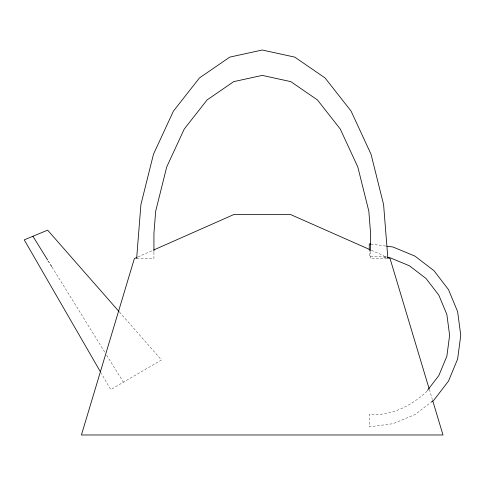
<?xml version="1.0" encoding="UTF-8"?>
<svg xmlns="http://www.w3.org/2000/svg" width="485" height="485" viewBox="0 0 485 485"><rect width="100%" height="100%" fill="white"/><g stroke="black" fill="none" stroke-linecap="round" stroke-linejoin="round"><path stroke-width="0.36" stroke-dasharray="2.42 1.82" d="M427 390.977L426.085 392.165C410.692 406.133 390.564 416.415 369.279 414.238L369.279 426.83L392.953 423.714L415.014 414.572L430.407 402.762M137.837 257.008L153.072 250.272M136.637 258.541L153.927 258.541L153.927 251.879M387.121 258.541L370.588 258.541L370.588 251.879M370.758 244.082L386.296 246.131M385.569 257.171L380.319 256.48L369.279 256.48L369.279 251.297M371.352 250.272L383.817 255.783M384.514 256.092L386.587 257.008M119.54 312.146L161.481 359.973L110.707 389.619L101.268 373.268M52.053 267.126L105.063 352.631M106.658 355.202L123.402 382.204M429.334 389.425L432.371 399.549"/><path stroke-width="0.73" d="M136.637 258.541L140.917 204.567L153.466 154.278L173.43 111.089L199.444 77.952L229.744 57.121L262.258 50.016L294.771 57.121L325.065 77.952L351.079 111.089L371.043 154.278L383.593 204.567L387.873 258.541M427.455 390.383L438.852 375.529L446.879 356.154L449.613 335.359L446.879 314.565L438.852 295.189L426.085 278.554L409.449 265.786L390.073 257.759L387.824 257.468M431.001 402.308L433.96 400.04L448.498 381.095L457.634 359.033L460.75 335.359L457.634 311.685L448.498 289.624L433.96 270.678L415.014 256.147L392.953 247.004L387.036 246.228M137.146 257.317L134.375 258.541L81.425 434.984L443.005 434.984L432.802 400.998M153.763 249.963L234.091 214.431L290.339 214.431L369.279 249.351M370.758 244.082L369.279 243.888L369.279 250.557M384.071 256.971L385.569 257.171M387.976 257.62L390.049 258.541L429.116 388.703M119.037 311.576L47.639 230.151L24.25 239.869L100.516 371.959M32.919 236.268L47.663 260.051M48.464 261.336L49.258 262.627M50.458 264.555L51.652 266.483M370.588 251.139L370.588 233.376L368.824 211.139L357.803 166.967L340.27 129.04L317.42 99.934L290.812 81.638L262.258 75.399L233.703 81.638L207.095 99.934L184.245 129.04L166.713 166.967L155.691 211.139L153.927 233.376L153.927 251.139"/></g></svg>
